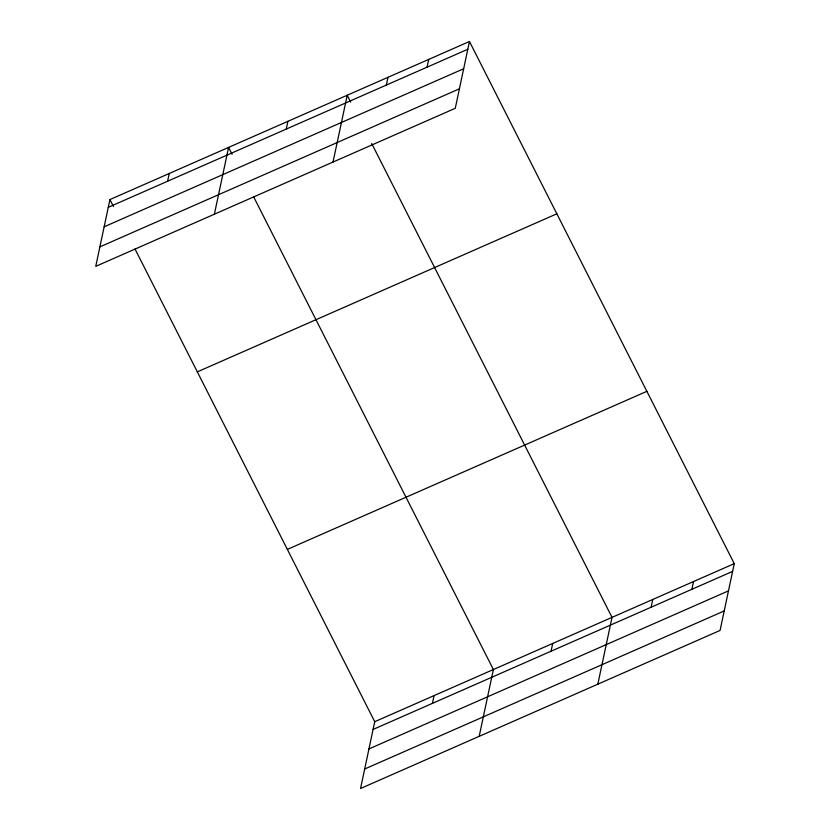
<?xml version="1.0" encoding="UTF-8"?>
<svg xmlns="http://www.w3.org/2000/svg" width="830" height="830" viewBox="0 0 830 830"><rect width="100%" height="100%" fill="white"/><g stroke="black" fill="none" stroke-linecap="round" stroke-linejoin="round"><path stroke-width="1.25" d="M109.934 199.563L95.741 266.357L455.265 108.305L469.458 41.5L109.934 199.563L113.43 206.452M167.608 181.241L169.258 173.48M214.379 214.202L228.582 147.398L232.078 154.297M286.246 129.075L287.896 121.325M333.027 162.037L347.22 95.243L350.717 102.132M386.324 85.085L387.963 77.325M427.066 67.168L428.716 59.418M134.989 248.959L374.735 721.695L360.542 788.5L720.067 630.437L734.26 563.643L469.458 41.5M432.409 703.373L434.059 695.623M479.18 736.345L493.383 669.54L253.627 196.793M551.058 651.218L552.707 643.458M597.828 684.179L612.021 617.385L371.684 143.486M651.125 607.228L652.774 599.467M691.867 589.31L693.517 581.55M108.284 207.313L467.809 49.261M104.144 226.798L463.669 68.745M99.88 246.873L459.405 88.82M197.322 371.871L556.847 213.808M287.356 549.398L646.881 391.335M374.735 721.695L734.26 563.643M373.095 729.456L732.61 571.393M368.945 748.94L728.47 590.877M364.681 769.016L724.206 610.953"/></g></svg>
